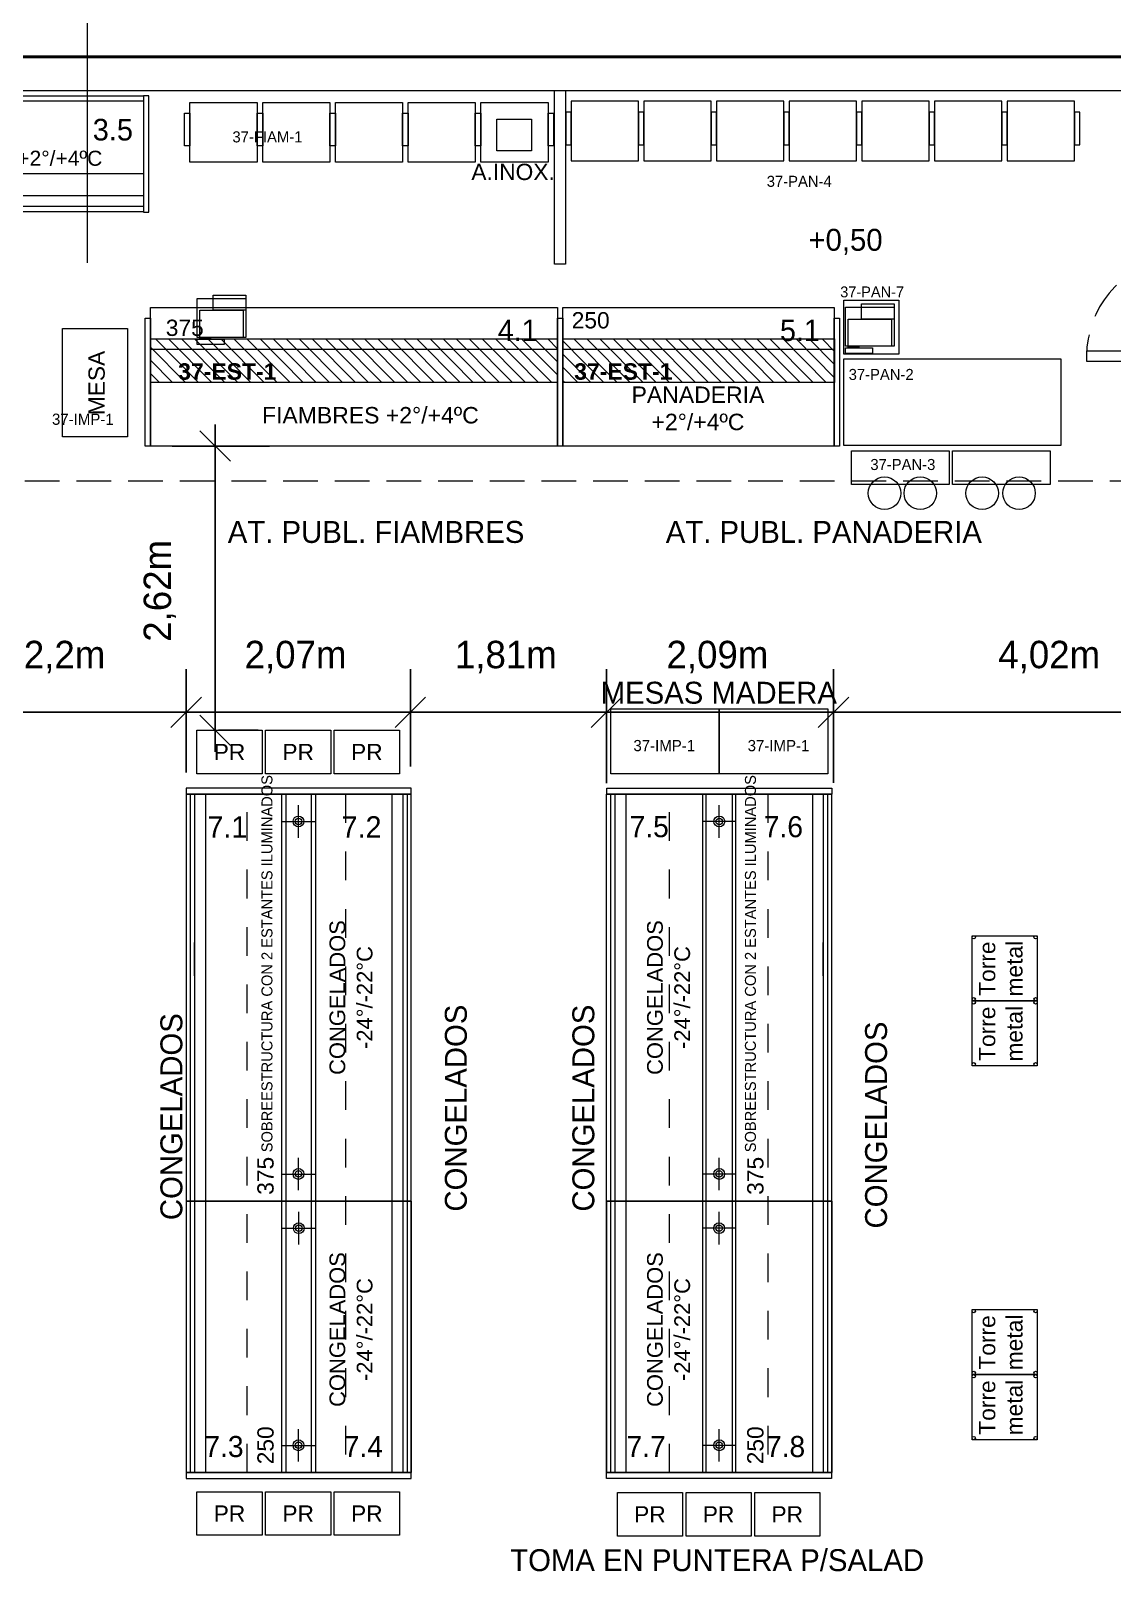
# Model space of a CAD drawing. Header units: metres. Extents: x 1411 to 1550, y 2159 to 2211.
# Drawn here: x 1511.9 to 1521.87, y 2184.21 to 2198.52 of the extents above; entities that cross this region are included whole.
import ezdxf

# ---------------------------------------------------------------- set-up
doc = ezdxf.new("R2010")
doc.units = ezdxf.units.M
doc.header["$LTSCALE"] = 0.635
doc.header["$PDMODE"] = 1
doc.header["$PDSIZE"] = -2
for name, pattern in [('STYLE_01', [0.833282, 0.416565, -0.416718]), ('STYLE_07', [0.833282, 0.555573, -0.27771]), ('STYLE_10', [0.749969, 0.500031, -0.249939])]:
    doc.linetypes.add(name, pattern=pattern)
for name, color, linetype in [('37-Plantas-05', 7, 'Continuous'), ('Cotas', 7, 'Continuous'), ('Nuevo', 162, 'Continuous'), ('Numeros equip frio', 1, 'Continuous'), ('Numeros Equip madera', 212, 'Continuous'), ('Superficies', 7, 'Continuous'), ('texto', 7, 'Continuous')]:
    doc.layers.add(name, color=color, linetype=linetype)
doc.styles.add('Arial', font='ARIAL.TTF')
doc.styles.add('Arial (bold)', font='ARIALBD.TTF')
doc.styles.add('Futura', font='')
doc.styles.add('Futura (italic)', font='')
doc.styles.add('Geneva', font='')
doc.styles.get('Futura').set_extended_font_data('Futura')
doc.styles.get('Futura (italic)').set_extended_font_data('Futura', italic=True)
doc.styles.get('Geneva').set_extended_font_data('Geneva')
doc.dimstyles.new('Arch', dxfattribs={"dimtxt": 0.101055, "dimasz": 0.280603, "dimexe": 0.396875, "dimexo": 0.198437, "dimgap": 0.001587, "dimtad": 1, "dimzin": 11, "dimtxsty": 'Geneva', "dimblk": 'VW_SLASH', "dimcen": 0, "dimdle": 0.001587, "dimadec": 0, "dimazin": 0, "dimtfac": 0.8, "dimtix": 1, "dimtmove": 0, "dimatfit": 0, "dimldrblk": 'VW_FILLEDARROW', "dimfxl": 1, "dimfrac": 2, "dimtolj": 1, "dimtzin": 11, "dimarcsym": 0})
pattern_1 = [(-45.113224, (-0.17748, 62.01326), (0.0451859348, 0.075627609), [])]

# ---------------------------------------------------------------- blocks, each defined once
blk = doc.blocks.new('COSTILLAS_PAN')
at = {"color": 7, "linetype": 'Continuous', "lineweight": 15}
for points in [[(0.03749, 0), (0.3375, 0), (0.3375, -0.05), (0.03749, -0.05)], [(-0.0625, -0.05), (0.4875, -0.05), (0.4875, -0.67), (-0.0625, -0.67)], [(0.03749, -0.67), (0.3375, -0.67), (0.3375, -0.72), (0.03749, -0.72)]]:
    blk.add_lwpolyline(points, close=True, dxfattribs=at)
blk = doc.blocks.new('BALANZA')
at = {"color": 7, "linetype": 'Continuous', "lineweight": 15}
for points in [[(0.2, 0.456), (0.45, 0.456), (0.45, 0.406), (0.2, 0.406)], [(0, 0.39), (0.45, 0.39), (0.45, 0.031), (0, 0.031)], [(0.025, 0.39), (0.425, 0.39), (0.425, 0.14), (0.025, 0.14)], [(0.325, 0.406), (0.425, 0.406), (0.425, 0.39), (0.325, 0.39)], [(0, 0.14), (0.3, 0.14), (0.3, 0), (0, 0)]]:
    blk.add_lwpolyline(points, close=True, dxfattribs=at)
blk = doc.blocks.new('GROUP-167')
at = {"color": 7, "linetype": 'Continuous', "lineweight": 15}
for points in [[(30.33858, 37.52638), (32.33858, 37.52638), (32.33858, 36.72638), (30.33858, 36.72638)], [(30.41119, 36.67638), (31.31119, 36.67638), (31.31119, 36.36638), (30.41119, 36.36638)], [(31.34119, 36.67638), (32.24119, 36.67638), (32.24119, 36.36638), (31.34119, 36.36638)]]:
    blk.add_lwpolyline(points, close=True, dxfattribs=at)
for centre in [(30.71448, 36.28638), (31.04448, 36.28638), (31.61448, 36.28638), (31.95448, 36.28638)]:
    blk.add_circle(centre, 0.15, dxfattribs=at)
at = {"color": 111, "rotation": 179.9999538428623}
blk.add_blockref('BALANZA', (30.80358, 38.03082), dxfattribs=at)
blk = doc.blocks.new('MONTECARLO_LACT__250')
at = {"color": 7, "linetype": 'Continuous', "lineweight": 15}
for p, q in [((-0.00019, 1.07167), (-0.00019, 0.03499)), ((2.4998, 1.07167), (2.4998, 0.03499)), ((2.4998, 0.35333), (-0.00019, 0.35333)), ((2.4998, 0.14907), (-0.00019, 0.14907)), ((2.4998, 0.1474), (2.4998, 0.03)), ((2.4998, 0.05166), (-0.00019, 0.05166)), ((2.47966, 0.00167), (0.07502, 0.00167))]:
    blk.add_line(p, q, dxfattribs=at)
for points in [[(-0.00019, 1.07167), (2.4998, 1.07167), (2.4998, 0.00167), (-0.00019, 0.00167)], [(2.4998, 1.07167), (2.4998, 1.02167), (0.00009, 1.02167), (0, 1.07167)]]:
    blk.add_lwpolyline(points, close=True, dxfattribs=at)
blk.add_arc((0.0298, 0.03), 0.02999, 180, 270, dxfattribs=at)
at = {"color": 2, "attachment_point": 5, "style": 'Arial'}
for s, insert, char_height, line_spacing_factor in [('250', (0.27272, 0.85721), 0.150054, 1.003655), ('LACTEOS +2°/+4ºC', (1.2498, 0.49582), 0.1387604, 1.085341)]:
    blk.add_mtext(s, dxfattribs=dict(at, insert=insert, char_height=char_height, line_spacing_factor=line_spacing_factor))
blk = doc.blocks.new('MESA')
at = {"color": 1, "linetype": 'Continuous', "lineweight": 15}
blk.add_lwpolyline([(0, 0), (0.6, 0), (0.6, -1), (0, -1)], close=True, dxfattribs=at)
at = {"color": 2, "insert": (0.31634, -0.50387), "char_height": 0.150054, "attachment_point": 5, "rotation": 90, "line_spacing_factor": 1.003655, "style": 'Arial'}
blk.add_mtext('MESA', dxfattribs=at)
blk = doc.blocks.new('GROUP-165')
at = {"color": 182, "linetype": 'Continuous', "lineweight": 15}
blk.add_lwpolyline([(0.01, 1.185), (0.06, 1.185), (0.06, 0.005), (0.01, 0.005)], close=True, dxfattribs=at)
blk = doc.blocks.new('LAT')
at = {"color": 7, "linetype": 'Continuous', "lineweight": 15}
blk.add_lwpolyline([(0, 1.18), (0.05, 1.18), (0.05, 0), (0, 0)], close=True, dxfattribs=at)
blk = doc.blocks.new('FIAMBRES_375')
at = {"color": 7, "linetype": 'Continuous', "lineweight": 15}
for p, q in [((0, 1.278), (3.75, 1.278)), ((0, 0), (0, 1.278)), ((3.75, 1.278), (3.75, 0)), ((0, 0.892), (3.75, 0.892)), ((3.75, 0), (0, 0))]:
    blk.add_line(p, q, dxfattribs=at)
at = {"color": 2, "attachment_point": 1, "line_spacing_factor": 0.96736, "style": 'Arial'}
for s, insert, char_height in [('375', (0.141, 1.165), 0.1501), ('FIAMBRES +2°/+4ºC', (1.028, 0.36), 0.1516)]:
    blk.add_mtext(s, dxfattribs=dict(at, insert=insert, char_height=char_height))
blk = doc.blocks.new('PANAD_250')
at = {"color": 7, "linetype": 'Continuous', "lineweight": 15}
blk.add_line((0, 0.8917), (2.5, 0.8917), dxfattribs=at)
blk.add_lwpolyline([(0, 1.278), (2.5, 1.278), (2.5, 0), (0, 0)], close=True, dxfattribs=at)
at = {"color": 2, "attachment_point": 5, "style": 'Arial'}
for s, insert, char_height, line_spacing_factor in [('250', (0.25738, 1.15839), 0.150054, 1.003655), ('PANADERIA\\P+2°/+4ºC', (1.24617, 0.34671), 0.151601, 0.993414)]:
    blk.add_mtext(s, dxfattribs=dict(at, insert=insert, char_height=char_height, line_spacing_factor=line_spacing_factor))
blk = doc.blocks.new('PODIOROJO')
at = {"color": 7, "linetype": 'Continuous', "lineweight": 15}
blk.add_lwpolyline([(-0.3, 0.2), (0.3, 0.2), (0.3, -0.2), (-0.3, -0.2)], close=True, dxfattribs=at)
at = {"color": 2, "insert": (0, 0), "char_height": 0.1501, "attachment_point": 5, "line_spacing_factor": 1.003655, "style": 'Arial'}
blk.add_mtext('PR', dxfattribs=at)
blk = doc.blocks.new('TORRE_METAL-2')
at = {"color": 111, "linetype": 'Continuous', "lineweight": 15}
blk.add_lwpolyline([(0, 0.6), (0.6, 0.6), (0.6, 0), (0, 0)], close=True, dxfattribs=at)
for centre in [(0.015, 0.585), (0.585, 0.585), (0.015, 0.01499), (0.585, 0.01499)]:
    blk.add_circle(centre, 0.015, dxfattribs=at)
at = {"color": 2, "insert": (0.29614, 0.33526), "char_height": 0.150204, "attachment_point": 5, "line_spacing_factor": 1.00265, "style": 'Arial'}
blk.add_mtext('Torre \\Pmetal', dxfattribs=at)
blk = doc.blocks.new('GROUP-168')
at = {"color": 180, "linetype": 'STYLE_01', "lineweight": 15}
for p, q in [((34.59, 38.334), (33.698, 37.174)), ((35.094, 38.334), (34.202, 37.174))]:
    blk.add_line(p, q, dxfattribs=at)
at = {"color": 1, "linetype": 'Continuous', "lineweight": 15}
blk.add_line((33.552, 38.113), (33.872, 38.113), dxfattribs=at)
for points in [[(33.788, 38.667), (34.228, 38.667), (34.228, 38.527), (33.788, 38.527)], [(33.368, 38.527), (35.098, 38.527), (35.098, 37.227), (33.368, 37.227)]]:
    blk.add_lwpolyline(points, close=True, dxfattribs=at)
at = {"color": 7, "linetype": 'STYLE_07', "lineweight": 15}
blk.add_lwpolyline([(33.368, 38.527), (33.368, 37.227), (33.098, 37.227), (33.098, 38.527)], close=True, dxfattribs=at)
at = {"color": 7, "linetype": 'Continuous', "lineweight": 15}
blk.add_lwpolyline([(33.368, 37.556), (33.368, 37.456), (32.578, 37.456), (32.578, 37.556)], close=True, dxfattribs=at)
at = {"color": 1, "linetype": 'Continuous', "lineweight": 15}
for centre, radius in [((34.766, 38.312), 0.1), ((33.848, 38.312), 0.0175), ((33.552, 38.019), 0.1)]:
    blk.add_circle(centre, radius, dxfattribs=at)
at = {"color": 7, "linetype": 'STYLE_07', "lineweight": 15}
blk.add_arc((33.493, 37.506), 0.916, 101.3211, 180, dxfattribs=at)
at = {"color": 1, "attachment_point": 1, "style": 'Futura (italic)'}
for s, insert, char_height, line_spacing_factor in [('Agua', (33.685, 38.484), 0.0995, 1.123314), ('Gas', (34.644, 38.151), 0.1011, 1.123326), ('Vapor', (33.39, 37.499), 0.0995, 1.123314)]:
    blk.add_mtext(s, dxfattribs=dict(at, insert=insert, char_height=char_height, line_spacing_factor=line_spacing_factor))
blk = doc.blocks.new('GROUP-169')
at = {"color": 2, "linetype": 'STYLE_07', "lineweight": 15}
blk.add_lwpolyline([(35.09806, 39.22729), (35.09806, 38.52729), (33.36806, 38.52729), (33.36806, 39.22729)], close=True, dxfattribs=at)
at = {"color": 160, "linetype": 'Continuous', "lineweight": 15}
blk.add_lwpolyline([(34.24129, 38.53935), (34.24129, 38.73935), (33.77744, 38.73935), (33.77744, 38.53935), (33.72053, 38.53935), (33.72053, 38.78935), (33.77744, 38.78935), (34.24129, 38.78935), (34.2982, 38.78935), (34.2982, 38.73935), (34.2982, 38.53935)], close=True, dxfattribs=at)
at = {"color": 7}
blk.add_blockref('GROUP-168', (0, 0), dxfattribs=at)
blk = doc.blocks.new('*D270')
at = {"color": 0, "linetype": 'Continuous', "lineweight": -2}
for p, q in [((1519.297, 2191.59), (1519.297, 2192.638)), ((1523.32, 2192.314), (1523.32, 2192.638)), ((1519.297, 2192.241), (1519.098, 2192.241)), ((1523.32, 2192.241), (1519.297, 2192.241)), ((1523.519, 2192.241), (1523.32, 2192.241))]:
    blk.add_line(p, q, dxfattribs=at)
at = {"color": 0, "linetype": 'Continuous', "lineweight": 20}
for p, q in [((1519.437, 2192.381), (1519.156, 2192.101)), ((1523.18, 2192.101), (1523.461, 2192.381))]:
    blk.add_line(p, q, dxfattribs=at)
at = {"layer": 'Defpoints', "color": 0, "lineweight": 0}
for p in [(1523.32, 2192.241), (1523.32, 2192.116), (1519.297, 2191.391)]:
    blk.add_point(p, dxfattribs=at)
at = {"color": 0, "insert": (1520.815, 2192.899), "char_height": 0.2526, "attachment_point": 1, "line_spacing_factor": 0.96736, "style": 'Geneva'}
blk.add_mtext('4,02m', dxfattribs=at)
blk = doc.blocks.new('VW_FILLEDARROW')
at = {"color": 0, "lineweight": -2}
blk.add_solid([(0, 0), (-1.414, -0.379), (-1.414, 0.379)], dxfattribs=at)
blk = doc.blocks.new('VW_SLASH')
at = {"color": 0, "linetype": 'ByBlock', "lineweight": -2}
blk.add_line((0, 0), (-1, 0), dxfattribs=at)
at = {"color": 0, "linetype": 'ByBlock', "lineweight": 20}
blk.add_line((-0.5, -0.5), (0.5, 0.5), dxfattribs=at)
blk = doc.blocks.new('*D271')
at = {"color": 0, "linetype": 'Continuous', "lineweight": -2}
for p, q in [((1517.204, 2191.587), (1517.204, 2192.638)), ((1519.297, 2191.59), (1519.297, 2192.638)), ((1517.204, 2192.241), (1517.006, 2192.241)), ((1519.297, 2192.241), (1517.204, 2192.241)), ((1519.495, 2192.241), (1519.297, 2192.241))]:
    blk.add_line(p, q, dxfattribs=at)
at = {"color": 0, "linetype": 'Continuous', "lineweight": 20}
for p, q in [((1517.345, 2192.381), (1517.064, 2192.101)), ((1519.156, 2192.101), (1519.437, 2192.381))]:
    blk.add_line(p, q, dxfattribs=at)
at = {"layer": 'Defpoints', "color": 0, "lineweight": 0}
for p in [(1519.297, 2192.241), (1517.204, 2191.388), (1519.297, 2191.391)]:
    blk.add_point(p, dxfattribs=at)
at = {"color": 0, "insert": (1517.757, 2192.899), "char_height": 0.2526, "attachment_point": 1, "line_spacing_factor": 0.96736, "style": 'Geneva'}
blk.add_mtext('2,09m', dxfattribs=at)
blk = doc.blocks.new('*D272')
at = {"color": 0, "linetype": 'Continuous', "lineweight": -2}
for p, q in [((1515.397, 2191.74), (1515.397, 2192.638)), ((1517.204, 2191.587), (1517.204, 2192.638)), ((1515.397, 2192.241), (1515.198, 2192.241)), ((1517.204, 2192.241), (1515.397, 2192.241)), ((1517.403, 2192.241), (1517.204, 2192.241))]:
    blk.add_line(p, q, dxfattribs=at)
at = {"color": 0, "linetype": 'Continuous', "lineweight": 20}
for p, q in [((1515.537, 2192.381), (1515.256, 2192.101)), ((1517.064, 2192.101), (1517.345, 2192.381))]:
    blk.add_line(p, q, dxfattribs=at)
at = {"layer": 'Defpoints', "color": 0, "lineweight": 0}
for p in [(1517.204, 2192.241), (1515.397, 2191.541), (1517.204, 2191.388)]:
    blk.add_point(p, dxfattribs=at)
at = {"color": 0, "insert": (1515.807, 2192.899), "char_height": 0.2526, "attachment_point": 1, "line_spacing_factor": 0.96736, "style": 'Geneva'}
blk.add_mtext('1,81m', dxfattribs=at)
blk = doc.blocks.new('*D273')
at = {"color": 0, "linetype": 'Continuous', "lineweight": -2}
for p, q in [((1513.329, 2191.684), (1513.329, 2192.638)), ((1515.397, 2191.74), (1515.397, 2192.638)), ((1513.329, 2192.241), (1513.131, 2192.241)), ((1515.397, 2192.241), (1513.329, 2192.241)), ((1515.595, 2192.241), (1515.397, 2192.241))]:
    blk.add_line(p, q, dxfattribs=at)
at = {"color": 0, "linetype": 'Continuous', "lineweight": 20}
for p, q in [((1513.47, 2192.381), (1513.189, 2192.101)), ((1515.256, 2192.101), (1515.537, 2192.381))]:
    blk.add_line(p, q, dxfattribs=at)
at = {"layer": 'Defpoints', "color": 0, "lineweight": 0}
for p in [(1515.397, 2192.241), (1513.329, 2191.485), (1515.397, 2191.541)]:
    blk.add_point(p, dxfattribs=at)
at = {"color": 0, "insert": (1513.869, 2192.899), "char_height": 0.2526, "attachment_point": 1, "line_spacing_factor": 0.96736, "style": 'Geneva'}
blk.add_mtext('2,07m', dxfattribs=at)
blk = doc.blocks.new('*D274')
at = {"color": 0, "linetype": 'Continuous', "lineweight": -2}
for p, q in [((1511.128, 2191.659), (1511.128, 2192.638)), ((1513.329, 2191.684), (1513.329, 2192.638)), ((1511.128, 2192.241), (1510.93, 2192.241)), ((1513.329, 2192.241), (1511.128, 2192.241)), ((1513.528, 2192.241), (1513.329, 2192.241))]:
    blk.add_line(p, q, dxfattribs=at)
at = {"color": 0, "linetype": 'Continuous', "lineweight": 20}
for p, q in [((1511.269, 2192.381), (1510.988, 2192.101)), ((1513.189, 2192.101), (1513.47, 2192.381))]:
    blk.add_line(p, q, dxfattribs=at)
at = {"layer": 'Defpoints', "color": 0, "lineweight": 0}
for p in [(1513.329, 2192.241), (1511.128, 2191.46), (1513.329, 2191.485)]:
    blk.add_point(p, dxfattribs=at)
at = {"color": 0, "insert": (1511.834, 2192.899), "char_height": 0.2526, "attachment_point": 1, "line_spacing_factor": 0.96736, "style": 'Geneva'}
blk.add_mtext('2,2m', dxfattribs=at)
blk = doc.blocks.new('*D277')
at = {"color": 0, "linetype": 'Continuous', "lineweight": -2}
for p, q in [((1513.597, 2194.892), (1513.597, 2194.694)), ((1514.098, 2194.694), (1513.2, 2194.694)), ((1513.597, 2194.694), (1513.597, 2192.074)), ((1513.597, 2192.074), (1513.597, 2191.876)), ((1513.627, 2192.074), (1513.993, 2192.074))]:
    blk.add_line(p, q, dxfattribs=at)
at = {"color": 0, "linetype": 'Continuous', "lineweight": 20}
for p, q in [((1513.737, 2194.554), (1513.456, 2194.834)), ((1513.456, 2192.215), (1513.737, 2191.934))]:
    blk.add_line(p, q, dxfattribs=at)
at = {"layer": 'Defpoints', "color": 0, "lineweight": 0}
for p in [(1513.597, 2194.694), (1514.297, 2194.694), (1513.429, 2192.074)]:
    blk.add_point(p, dxfattribs=at)
at = {"color": 0, "insert": (1512.938, 2192.89), "char_height": 0.2526, "attachment_point": 1, "rotation": 90, "line_spacing_factor": 0.96736, "style": 'Geneva'}
blk.add_mtext('2,62m', dxfattribs=at)

msp = doc.modelspace()

# ---------------------------------------------------------------- hatches: boundary and pattern name
at = {"layer": 'Numeros Equip madera', "linetype": 'Continuous', "lineweight": 15}
h = msp.add_hatch(dxfattribs=at)
h.set_pattern_fill('_USER', color=190, style=0, pattern_type=2)
h.set_pattern_definition(pattern_1)
h.paths.add_polyline_path([(1513.001, 2195.681), (1516.751, 2195.681), (1516.751, 2195.281), (1513.001, 2195.281)])
h = msp.add_hatch(dxfattribs=at)
h.set_pattern_fill('_USER', color=190, style=0, pattern_type=2)
h.set_pattern_definition(pattern_1)
h.paths.add_polyline_path([(1516.801, 2195.681), (1519.307, 2195.681), (1519.307, 2195.281), (1516.801, 2195.281)])

# ---------------------------------------------------------------- linework, layer by layer
at = {"layer": '37-Plantas-05', "color": 2, "linetype": 'Continuous', "lineweight": 20}
msp.add_line((1512.422, 2196.384), (1512.422, 2202.055), dxfattribs=at)
at = {"layer": '37-Plantas-05', "color": 83, "linetype": 'Continuous', "lineweight": 15}
for p, q in [((1526.247, 2198.271), (1504.92, 2198.271)), ((1505.416, 2197.971), (1524.036, 2197.971))]:
    msp.add_line(p, q, dxfattribs=at)
at = {"layer": 'Nuevo', "color": 2, "linetype": 'STYLE_10', "lineweight": 15}
msp.add_line((1522.638, 2194.371), (1506.254, 2194.371), dxfattribs=at)
at = {"layer": 'Nuevo', "color": 7, "linetype": 'Continuous', "lineweight": 15}
for p, q in [((1517.244, 2192.273), (1518.244, 2192.273)), ((1517.244, 2191.673), (1517.244, 2192.273)), ((1518.244, 2192.273), (1519.244, 2192.273)), ((1518.244, 2191.673), (1518.244, 2192.273)), ((1518.244, 2192.273), (1518.244, 2191.673)), ((1519.244, 2192.273), (1519.244, 2191.673)), ((1518.244, 2191.673), (1517.244, 2191.673)), ((1519.244, 2191.673), (1518.244, 2191.673)), ((1513.329, 2191.54), (1513.329, 2191.485)), ((1513.329, 2191.54), (1513.329, 2191.485)), ((1515.404, 2191.54), (1513.329, 2191.54)), ((1515.404, 2191.54), (1513.329, 2191.54)), ((1515.404, 2191.485), (1513.329, 2191.485)), ((1513.329, 2191.485), (1513.329, 2187.735)), ((1513.329, 2191.485), (1515.404, 2191.485)), ((1513.329, 2191.485), (1515.404, 2191.485)), ((1513.329, 2191.485), (1515.404, 2191.485)), ((1513.367, 2191.485), (1513.367, 2187.735)), ((1513.407, 2191.485), (1513.407, 2187.735)), ((1513.507, 2191.485), (1513.507, 2187.735)), ((1514.213, 2191.485), (1514.248, 2191.485)), ((1514.213, 2187.735), (1514.213, 2191.485)), ((1514.248, 2191.485), (1514.248, 2187.735)), ((1514.486, 2191.485), (1514.521, 2191.485)), ((1514.486, 2187.735), (1514.486, 2191.485)), ((1514.521, 2191.485), (1514.521, 2187.735)), ((1515.227, 2191.485), (1515.227, 2187.735)), ((1515.327, 2191.485), (1515.327, 2187.735)), ((1515.367, 2191.485), (1515.367, 2187.735)), ((1515.404, 2191.485), (1515.404, 2191.54)), ((1515.404, 2191.485), (1515.404, 2191.54)), ((1515.404, 2187.735), (1515.404, 2191.485)), ((1519.279, 2191.485), (1517.204, 2191.485)), ((1517.242, 2191.485), (1517.242, 2187.735)), ((1517.282, 2191.485), (1517.282, 2187.735)), ((1517.382, 2191.485), (1517.382, 2187.735)), ((1519.102, 2191.485), (1519.102, 2187.735)), ((1519.202, 2191.485), (1519.202, 2187.735)), ((1519.242, 2191.485), (1519.242, 2187.735)), ((1514.365, 2191.084), (1514.365, 2191.384)), ((1518.244, 2191.084), (1518.244, 2191.384)), ((1514.215, 2191.233), (1514.515, 2191.233)), ((1518.394, 2191.233), (1518.094, 2191.233)), ((1513.407, 2189.81), (1513.407, 2190.118)), ((1519.202, 2189.81), (1519.202, 2190.118)), ((1514.365, 2187.835), (1514.365, 2188.135)), ((1518.243, 2187.835), (1518.243, 2188.135)), ((1514.215, 2187.983), (1514.515, 2187.983)), ((1518.393, 2187.983), (1518.093, 2187.983)), ((1515.404, 2187.735), (1513.329, 2187.735)), ((1513.329, 2187.735), (1513.329, 2185.234)), ((1513.329, 2187.735), (1515.404, 2187.735)), ((1513.329, 2187.735), (1515.404, 2187.735)), ((1513.329, 2187.735), (1513.329, 2185.234)), ((1513.329, 2187.735), (1515.404, 2187.735)), ((1513.367, 2187.735), (1513.367, 2185.234)), ((1513.407, 2187.735), (1513.407, 2185.234)), ((1513.507, 2187.735), (1513.507, 2185.234)), ((1514.248, 2187.735), (1514.213, 2187.735)), ((1514.213, 2187.735), (1514.248, 2187.735)), ((1514.213, 2185.234), (1514.213, 2187.735)), ((1514.248, 2187.735), (1514.248, 2185.234)), ((1514.521, 2187.735), (1514.486, 2187.735)), ((1514.486, 2187.735), (1514.521, 2187.735)), ((1514.486, 2185.234), (1514.486, 2187.735)), ((1514.521, 2187.735), (1514.521, 2185.234)), ((1515.227, 2187.735), (1515.227, 2185.234)), ((1515.327, 2187.735), (1515.327, 2185.234)), ((1515.367, 2187.735), (1515.367, 2185.234)), ((1515.404, 2185.234), (1515.404, 2187.735)), ((1515.404, 2187.735), (1515.404, 2185.234)), ((1517.204, 2187.735), (1517.204, 2185.234)), ((1519.279, 2187.735), (1517.204, 2187.735)), ((1519.279, 2187.735), (1517.204, 2187.735)), ((1517.242, 2187.735), (1517.242, 2185.234)), ((1517.282, 2187.735), (1517.282, 2185.234)), ((1517.382, 2187.735), (1517.382, 2185.234)), ((1519.102, 2187.735), (1519.102, 2185.234)), ((1519.202, 2187.735), (1519.202, 2185.234)), ((1519.242, 2187.735), (1519.242, 2185.234)), ((1519.279, 2187.735), (1519.279, 2185.234)), ((1514.368, 2187.335), (1514.368, 2187.635)), ((1518.241, 2187.335), (1518.241, 2187.635)), ((1514.218, 2187.484), (1514.518, 2187.484)), ((1518.391, 2187.484), (1518.091, 2187.484)), ((1515.327, 2186.284), (1515.327, 2185.727)), ((1517.282, 2186.284), (1517.282, 2185.727)), ((1514.365, 2185.334), (1514.365, 2185.634)), ((1518.243, 2185.334), (1518.243, 2185.634)), ((1514.215, 2185.482), (1514.515, 2185.482)), ((1518.393, 2185.482), (1518.093, 2185.482)), ((1515.404, 2185.234), (1513.329, 2185.234)), ((1513.329, 2185.234), (1513.329, 2185.179)), ((1515.404, 2185.234), (1513.329, 2185.234)), ((1513.329, 2185.234), (1513.329, 2185.179)), ((1513.329, 2185.234), (1515.404, 2185.234)), ((1513.329, 2185.234), (1515.404, 2185.234)), ((1513.329, 2185.179), (1515.404, 2185.179)), ((1513.329, 2185.179), (1515.404, 2185.179)), ((1514.248, 2185.234), (1514.213, 2185.234)), ((1514.521, 2185.234), (1514.486, 2185.234)), ((1515.404, 2185.179), (1515.404, 2185.234)), ((1515.404, 2185.179), (1515.404, 2185.234)), ((1519.279, 2185.234), (1517.204, 2185.234))]:
    msp.add_line(p, q, dxfattribs=at)
at = {"layer": 'Nuevo', "color": 111, "linetype": 'Continuous', "lineweight": 15}
for points in [[(1512.986, 2197.921), (1512.936, 2197.921), (1512.936, 2196.851), (1512.986, 2196.851)], [(1516.726, 2197.971), (1516.826, 2197.971), (1516.826, 2196.372), (1516.726, 2196.372)], [(1516.193, 2197.706), (1516.513, 2197.706), (1516.513, 2197.416), (1516.193, 2197.416)]]:
    msp.add_lwpolyline(points, close=True, dxfattribs=at)
at = {"layer": 'Nuevo', "color": 190, "linetype": 'Continuous', "lineweight": 9}
msp.add_lwpolyline([(1519.391, 2196.04), (1519.897, 2196.04), (1519.897, 2195.541), (1519.391, 2195.541)], close=True, dxfattribs=at)
at = {"layer": 'Nuevo', "color": 190, "linetype": 'STYLE_01', "lineweight": 9}
for points in [[(1513.891, 2191.485), (1514.797, 2191.485), (1514.797, 2185.234), (1513.891, 2185.234)], [(1517.785, 2191.485), (1518.691, 2191.485), (1518.691, 2185.234), (1517.785, 2185.234)]]:
    msp.add_lwpolyline(points, close=True, dxfattribs=at)
at = {"layer": 'Nuevo', "color": 7, "linetype": 'Continuous', "lineweight": 15}
for points in [[(1517.204, 2187.735), (1517.204, 2191.485), (1519.279, 2191.485), (1519.279, 2187.735)], [(1519.281, 2191.54), (1519.281, 2191.485), (1517.206, 2191.485), (1517.206, 2191.54)], [(1519.281, 2191.54), (1519.281, 2191.485), (1517.206, 2191.485), (1517.206, 2191.54)], [(1518.123, 2191.485), (1518.088, 2191.485), (1518.088, 2187.735), (1518.123, 2187.735)], [(1518.396, 2191.485), (1518.361, 2191.485), (1518.361, 2187.735), (1518.396, 2187.735)], [(1517.204, 2185.234), (1517.204, 2187.735), (1519.28, 2187.735), (1519.28, 2185.234)], [(1518.123, 2187.735), (1518.088, 2187.735), (1518.088, 2185.234), (1518.123, 2185.234)], [(1518.396, 2187.735), (1518.361, 2187.735), (1518.361, 2185.234), (1518.396, 2185.234)], [(1517.204, 2185.179), (1517.204, 2185.234), (1519.279, 2185.234), (1519.279, 2185.179)]]:
    msp.add_lwpolyline(points, close=True, dxfattribs=at)
at = {"layer": 'Nuevo', "color": 182, "linetype": 'Continuous', "lineweight": 15}
msp.add_lwpolyline([(1517.204, 2185.179), (1517.204, 2185.234), (1519.279, 2185.234), (1519.279, 2185.179)], close=True, dxfattribs=at)
at = {"layer": 'Nuevo', "color": 7, "linetype": 'Continuous', "lineweight": 15}
for centre, radius in [((1514.365, 2191.234), 0.05), ((1514.365, 2191.234), 0.03), ((1518.244, 2191.234), 0.05), ((1518.244, 2191.234), 0.03), ((1514.365, 2187.985), 0.05), ((1514.365, 2187.985), 0.03), ((1518.243, 2187.985), 0.05), ((1518.243, 2187.985), 0.03), ((1514.368, 2187.485), 0.05), ((1514.368, 2187.485), 0.03), ((1518.241, 2187.485), 0.05), ((1518.241, 2187.485), 0.03), ((1514.365, 2185.484), 0.05), ((1514.365, 2185.484), 0.03), ((1518.243, 2185.484), 0.05), ((1518.243, 2185.484), 0.03)]:
    msp.add_circle(centre, radius, dxfattribs=at)
at = {"layer": 'Numeros Equip madera', "color": 190, "linetype": 'Continuous', "lineweight": 9}
for points in [[(1513.001, 2195.681), (1516.751, 2195.681), (1516.751, 2195.281), (1513.001, 2195.281)], [(1516.801, 2195.681), (1519.307, 2195.681), (1519.307, 2195.281), (1516.801, 2195.281)]]:
    msp.add_lwpolyline(points, close=True, dxfattribs=at)
at = {"layer": 'Superficies', "color": 190, "linetype": 'Continuous', "lineweight": 9}
msp.add_lwpolyline([(1418.25, 2206.692), (1532.724, 2206.64), (1532.724, 2206.654), (1532.934, 2206.64), (1532.724, 2206.64), (1532.775, 2198.271), (1481.867, 2198.291), (1481.867, 2171.841), (1484.729, 2171.841), (1484.729, 2174.091), (1487.541, 2174.076), (1487.591, 2169.021), (1489.53, 2169.021), (1489.53, 2164.404), (1489.53, 2163.254), (1475.867, 2163.254)], dxfattribs=at)
msp.add_lwpolyline([(1487.591, 2198.291), (1532.972, 2198.291), (1532.972, 2165.533), (1487.591, 2165.533)], close=True, dxfattribs=at)

# ---------------------------------------------------------------- block references
at = {"layer": 'Nuevo', "color": 111}
for name, p in [('MONTECARLO_LACT__250', (1510.436, 2196.85)), ('GROUP-169', (1489.052, 2158.017)), ('LAT', (1512.951, 2194.694)), ('FIAMBRES_375', (1513.001, 2194.694)), ('LAT', (1516.751, 2194.694)), ('PANAD_250', (1516.801, 2194.694)), ('LAT', (1519.301, 2194.694))]:
    msp.add_blockref(name, p, dxfattribs=at)
at = {"layer": 'Nuevo', "color": 111, "xscale": -1, "rotation": 90}
for p in [(1516.828, 2197.809), (1517.498, 2197.809), (1518.168, 2197.809), (1518.838, 2197.809), (1519.508, 2197.809), (1520.178, 2197.809), (1520.848, 2197.809)]:
    msp.add_blockref('COSTILLAS_PAN', p, dxfattribs=at)
at = {"layer": 'Nuevo', "color": 111}
for name, p, rotation in [('COSTILLAS_PAN', (1514.035, 2197.799), 270), ('COSTILLAS_PAN', (1514.705, 2197.799), 270), ('COSTILLAS_PAN', (1515.375, 2197.799), 270), ('COSTILLAS_PAN', (1516.045, 2197.799), 270), ('COSTILLAS_PAN', (1516.715, 2197.799), 270), ('BALANZA', (1513.88, 2196.085), 179.9999538428623), ('TORRE_METAL-2', (1521.174, 2189.581), 90), ('TORRE_METAL-2', (1521.174, 2188.981), 90), ('TORRE_METAL-2', (1521.174, 2186.136), 90), ('TORRE_METAL-2', (1521.174, 2185.536), 90)]:
    msp.add_blockref(name, p, dxfattribs=dict(at, rotation=rotation))
at = {"layer": 'Nuevo', "color": 7}
msp.add_blockref('GROUP-165', (1512.941, 2194.689), dxfattribs=at)
at = {"layer": 'Nuevo', "color": 1}
for name, p in [('GROUP-167', (1489.052, 2157.973)), ('MESA', (1512.189, 2195.779)), ('PODIOROJO', (1513.729, 2191.874)), ('PODIOROJO', (1514.362, 2191.874)), ('PODIOROJO', (1514.995, 2191.874)), ('PODIOROJO', (1513.729, 2184.855)), ('PODIOROJO', (1514.362, 2184.855)), ('PODIOROJO', (1514.995, 2184.855)), ('PODIOROJO', (1517.604, 2184.848)), ('PODIOROJO', (1518.237, 2184.848)), ('PODIOROJO', (1518.87, 2184.848))]:
    msp.add_blockref(name, p, dxfattribs=at)

# ---------------------------------------------------------------- texts
at = {"layer": 'Nuevo', "color": 2, "insert": (1516.343, 2197.22), "char_height": 0.1501, "attachment_point": 5, "line_spacing_factor": 1.003655, "style": 'Arial'}
msp.add_mtext('A.INOX.', dxfattribs=at)
at = {"layer": 'Nuevo', "color": 190, "char_height": 0.10106, "attachment_point": 1, "rotation": 90, "line_spacing_factor": 0.96736, "style": 'Futura'}
for insert in [(1514.024, 2188.185), (1518.48, 2188.185)]:
    msp.add_mtext('SOBREESTRUCTURA CON 2 ESTANTES ILUMINADOS', dxfattribs=dict(at, insert=insert))
at = {"layer": 'Nuevo', "color": 2, "attachment_point": 5, "rotation": 90, "style": 'Arial'}
for s, insert, char_height, line_spacing_factor in [('CONGELADOS\\P-24°/-22°C', (1514.85, 2189.611), 0.1447, 1.040707), ('CONGELADOS\\P-24°/-22°C', (1517.777, 2189.611), 0.1447, 1.040707), ('375', (1514.062, 2187.968), 0.1501, 1.003655), ('375', (1518.577, 2187.968), 0.1501, 1.003655), ('CONGELADOS\\P-24°/-22°C', (1514.85, 2186.551), 0.1447, 1.040707), ('CONGELADOS\\P-24°/-22°C', (1517.777, 2186.551), 0.1447, 1.040707), ('250', (1514.062, 2185.484), 0.1501, 1.003655), ('250', (1518.577, 2185.484), 0.1501, 1.003655)]:
    msp.add_mtext(s, dxfattribs=dict(at, insert=insert, char_height=char_height, line_spacing_factor=line_spacing_factor))
at = {"layer": 'Numeros equip frio', "color": 190, "attachment_point": 1, "line_spacing_factor": 0.96736, "style": 'Futura'}
for s, insert, char_height in [('3.5', (1512.469, 2197.71), 0.1993), ('4.1', (1516.202, 2195.86), 0.1977), ('5.1', (1518.803, 2195.86), 0.1977), ('7.1', (1513.526, 2191.282), 0.1977), ('7.5', (1517.417, 2191.283), 0.1942), ('7.3', (1513.498, 2185.57), 0.1942), ('7.7', (1517.389, 2185.57), 0.1942)]:
    msp.add_mtext(s, dxfattribs=dict(at, insert=insert, char_height=char_height))
at = {"layer": 'Numeros equip frio', "color": 190, "width": 0.42806, "attachment_point": 1, "line_spacing_factor": 0.96736, "style": 'Futura'}
for s, insert, char_height in [('7.2', (1514.763, 2191.282), 0.1977), ('7.6', (1518.654, 2191.283), 0.1942), ('7.4', (1514.783, 2185.57), 0.1942), ('7.8', (1518.674, 2185.57), 0.1942)]:
    msp.add_mtext(s, dxfattribs=dict(at, insert=insert, char_height=char_height))
at = {"layer": 'Numeros Equip madera', "color": 255, "attachment_point": 1}
for s, insert, char_height, line_spacing_factor, style in [('37-FIAM-1', (1513.756, 2197.595), 0.1023, 0.96736, 'Futura'), ('37-PAN-4', (1518.681, 2197.185), 0.102, 0.96736, 'Futura'), ('37-PAN-7', (1519.358, 2196.165), 0.1003, 0.96736, 'Futura'), ('37-EST-1', (1513.256, 2195.457), 0.1516, 0.992596, 'Arial (bold)'), ('37-EST-1', (1516.906, 2195.457), 0.1516, 0.992596, 'Arial (bold)'), ('37-PAN-2', (1519.436, 2195.405), 0.102, 0.96736, 'Futura'), ('37-IMP-1', (1512.093, 2194.993), 0.1035, 0.96736, 'Futura'), ('37-PAN-3', (1519.636, 2194.575), 0.102, 0.96736, 'Futura'), ('37-IMP-1', (1517.452, 2191.985), 0.1035, 0.96736, 'Futura'), ('37-IMP-1', (1518.505, 2191.985), 0.1035, 0.96736, 'Futura')]:
    msp.add_mtext(s, dxfattribs=dict(at, insert=insert, char_height=char_height, line_spacing_factor=line_spacing_factor, style=style))
at = {"layer": 'texto', "color": 7, "insert": (1519.749, 2196.696), "char_height": 0.2021, "attachment_point": 3, "line_spacing_factor": 0.96736, "style": 'Futura'}
msp.add_mtext('+0,50', dxfattribs=at)
at = {"layer": 'texto', "color": 2, "char_height": 0.20211, "attachment_point": 5, "style": 'Futura'}
for s, insert, line_spacing_factor in [('AT. PUBL. FIAMBRES\\P', (1515.08, 2193.901), 1.490296), ('AT. PUBL. PANADERIA', (1519.207, 2193.901), 1.490296), ('TOMA EN PUNTERA P/SALAD', (1518.224, 2184.424), 0.745148)]:
    msp.add_mtext(s, dxfattribs=dict(at, insert=insert, line_spacing_factor=line_spacing_factor))
at = {"layer": 'texto', "color": 2, "insert": (1518.239, 2192.419), "char_height": 0.20211, "width": 3.825, "attachment_point": 5, "line_spacing_factor": 1.490296, "style": 'Futura'}
msp.add_mtext('MESAS MADERA', dxfattribs=at)
at = {"layer": 'texto', "color": 2, "char_height": 0.2021, "attachment_point": 5, "rotation": 90, "line_spacing_factor": 1.490296, "style": 'Futura'}
for insert, width in [((1513.195, 2188.513), 2.07626), ((1515.817, 2188.592), 2.01814), ((1516.992, 2188.592), 2.01814), ((1519.69, 2188.436), 2.39)]:
    msp.add_mtext('CONGELADOS', dxfattribs=dict(at, insert=insert, width=width))

# ---------------------------------------------------------------- dimensions: what is measured, and where the dimension line sits
at = {"layer": 'Cotas', "color": 190, "linetype": 'Continuous', "lineweight": 9}
dim = msp.add_linear_dim(base=(1513.597, 2194.694), p1=(1513.429, 2192.074), p2=(1514.297, 2194.694), angle=90, dimstyle='Arch', override={"dimtxt": 0.252642, "dimgap": 0.3175, "dimpost": '<>m', "dimtxsty": 'Arial', "dimtmove": 2}, dxfattribs=at)
dim.commit()
dim.dimension.update_dxf_attribs({"geometry": '*D277', "text_midpoint": (1513.597, 2193.384)})
for base, p1, p2, picture, middle in [((1513.329, 2192.241), (1511.128, 2191.46), (1513.329, 2191.485), '*D274', (1512.229, 2192.241)), ((1515.397, 2192.241), (1513.329, 2191.485), (1515.397, 2191.541), '*D273', (1514.363, 2192.241)), ((1517.204, 2192.241), (1515.397, 2191.541), (1517.204, 2191.388), '*D272', (1516.3, 2192.241)), ((1519.297, 2192.241), (1517.204, 2191.388), (1519.297, 2191.391), '*D271', (1518.25, 2192.241)), ((1523.32, 2192.241), (1519.297, 2191.391), (1523.32, 2192.116), '*D270', (1521.308, 2192.241))]:
    dim = msp.add_linear_dim(base=base, p1=p1, p2=p2, dimstyle='Arch', override={"dimtxt": 0.252642, "dimgap": 0.3175, "dimpost": '<>m', "dimtxsty": 'Arial', "dimtmove": 2}, dxfattribs=at)
    dim.commit()
    dim.dimension.update_dxf_attribs({"geometry": picture, "text_midpoint": middle})

doc.saveas('drawing.dxf')
